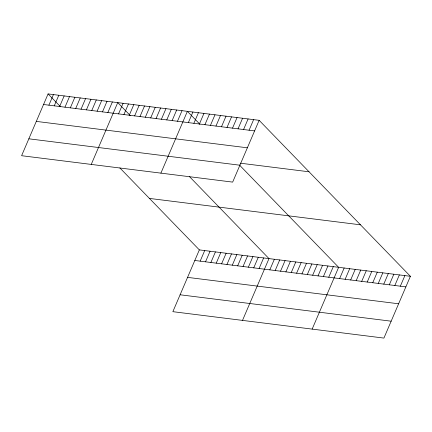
<?xml version="1.0" encoding="UTF-8"?>
<svg xmlns="http://www.w3.org/2000/svg" width="432" height="432" viewBox="0 0 432 432"><rect width="100%" height="100%" fill="white"/><g stroke="black" fill="none" stroke-linecap="round" stroke-linejoin="round"><path stroke-width="0.65" d="M48.082 93.911L21.6 155.704L232.654 182.11L259.141 120.323L48.082 93.911L60.561 106.78M48.902 105.17L53.438 94.581M54.259 105.84L58.795 95.256M59.621 106.51L64.157 95.926M64.978 107.179L69.514 96.595M70.335 107.849L74.871 97.265M75.692 108.518L80.228 97.934M81.049 109.188L85.585 98.604M86.405 109.863L90.941 99.274M91.762 110.533L96.298 99.949M97.124 111.202L101.66 100.618M102.481 111.872L107.017 101.288M107.838 112.541L112.374 101.957M91.249 164.414L117.731 102.627L130.21 115.495M118.552 113.881L123.088 103.297M123.908 114.556L128.444 103.966M129.265 115.225L133.801 104.641M134.627 115.895L139.163 105.311M139.984 116.564L144.52 105.98M145.341 117.234L149.877 106.65M150.698 117.904L155.234 107.32M156.055 118.573L160.591 107.989M161.411 119.243L165.947 108.659M166.768 119.918L171.304 109.334M172.13 120.587L176.666 110.003M177.487 121.257L182.023 110.673M160.898 173.129L187.38 111.343L199.859 124.211M188.363 122.618L192.899 112.034M193.882 123.309L198.418 112.725M199.4 124L203.942 113.416M204.925 124.691L209.461 114.107M210.443 125.383L214.979 114.793M215.962 126.068L220.498 115.484M221.481 126.76L226.017 116.176M227.005 127.451L231.541 116.867M232.524 128.142L237.06 117.558M238.043 128.833L242.579 118.249M243.562 129.524L248.098 118.94M249.08 130.216L253.616 119.632M119.858 167.924L199.346 249.89L172.859 311.677L383.918 338.089L410.4 276.296L259.141 120.323M200.167 261.144L204.703 250.56M205.524 261.814L210.06 251.23M210.881 262.483L215.417 251.899M216.238 263.158L220.774 252.574M221.594 263.828L226.13 253.244M226.951 264.497L231.487 253.913M232.308 265.167L236.849 254.583M237.67 265.837L242.206 255.253M243.027 266.506L247.563 255.922M248.384 267.176L252.92 256.592M253.741 267.851L258.277 257.267M259.097 268.52L263.633 257.936M242.509 320.393L268.99 258.606L189.502 176.639M269.811 269.86L274.352 259.276M275.173 270.529L279.709 259.945M280.53 271.199L285.066 260.615M285.887 271.868L290.423 261.284M291.244 272.543L295.78 261.959M296.6 273.213L301.136 262.629M301.957 273.883L306.493 263.299M307.314 274.552L311.855 263.968M312.676 275.222L317.212 264.638M318.033 275.891L322.569 265.307M323.39 276.561L327.926 265.977M328.747 277.236L333.283 266.647M312.158 329.108L338.639 267.322L239.441 165.024M339.622 278.597L344.158 268.013M345.146 279.283L349.682 268.699M350.665 279.974L355.201 269.39M356.184 280.665L360.72 270.081M361.703 281.356L366.239 270.772M367.222 282.047L371.763 271.463M372.746 282.739L377.282 272.155M378.265 283.43L382.801 272.846M383.783 284.121L388.319 273.537M389.302 284.812L393.838 274.228M394.826 285.503L399.362 274.919M400.345 286.195L404.881 275.605M43.546 104.495L254.605 130.907M36.304 121.397L247.358 147.803M240.365 163.199L309.053 171.796M28.841 138.807L239.9 165.213M149.429 198.418L360.482 224.824M199.346 249.89L410.4 276.296M194.805 260.474L405.864 286.88M187.564 277.371L398.623 303.782M180.101 294.781L391.16 321.192"/></g></svg>
